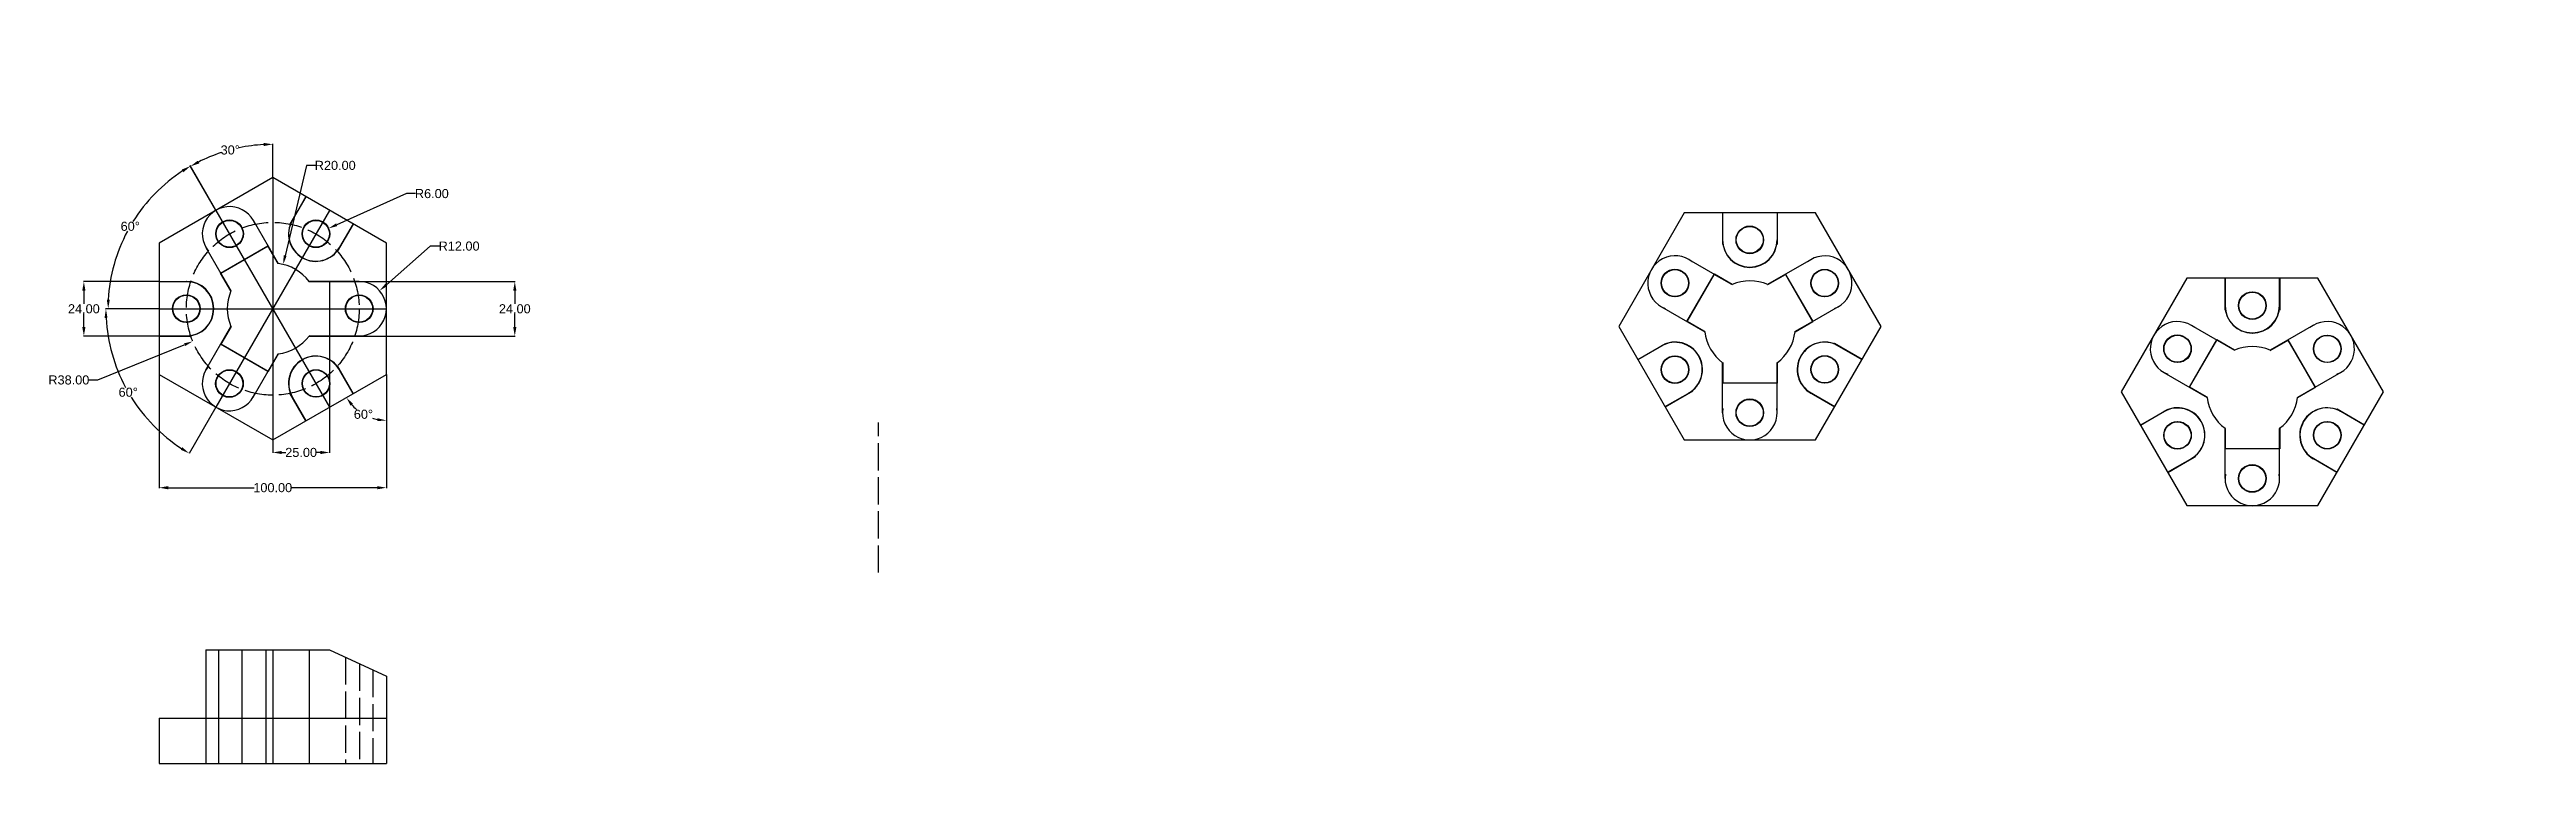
# Model space of a CAD drawing. Header units: millimetres. Extents: x 235 to 4490, y 45 to 1982.
# Drawn here: x 3400 to 4490, y 1668 to 1982 of the extents above; entities outside this region: 1.
import ezdxf

# ---------------------------------------------------------------- set-up
doc = ezdxf.new("R2010")
doc.units = ezdxf.units.MM
doc.header["$MEASUREMENT"] = 0
doc.linetypes.add('ACAD_ISO02W100', pattern=[15, 12, -3])
doc.styles.get("Standard").update_dxf_attribs({"font": 'arial.ttf'})
doc.dimstyles.get("Standard").update_dxf_attribs({"dimtxt": 4, "dimasz": 4, "dimexe": 0.18, "dimexo": 0.0625, "dimgap": 0.09, "dimtad": 0, "dimtih": 1, "dimtoh": 1, "dimzin": 0, "dimdsep": 46, "dimtxsty": 'Standard', "dimcen": 0.09, "dimadec": 0, "dimazin": 0, "dimtfac": 1, "dimtofl": 0, "dimtmove": 0, "dimatfit": 3, "dimfxl": 1, "dimtolj": 1, "dimtzin": 0, "dimarcsym": 0})

# ---------------------------------------------------------------- blocks, each defined once
blk = doc.blocks.new('*U7')
for p, q in [((-4.5, 12), (4.5, 12)), ((4.5, 12), (4.5, -12)), ((-4.5, -12), (4.5, -12))]:
    blk.add_line(p, q)
blk = doc.blocks.new('*U8')
at = {"color": 0, "linetype": 'ByBlock', "lineweight": -2, "transparency": 16777216}
for p, rotation in [((3488.2, 1885.5), 120), ((3488.2, 1850), 239.9999999999999)]:
    blk.add_blockref('*U7', p, dxfattribs=dict(at, rotation=rotation))
blk.add_blockref('*U7', (3518.9, 1867.7), dxfattribs=at)
blk = doc.blocks.new('*U9')
blk.add_circle((0, 0), 6)
blk = doc.blocks.new('*U10')
at = {"color": 0, "linetype": 'ByBlock', "lineweight": -2, "transparency": 16777216}
for p, rotation in [((3479.4, 1900.7), 240), ((3517.4, 1900.7), 180), ((3460.4, 1867.7), 299.9999999999999), ((3536.4, 1867.7), 120), ((3517.4, 1834.8), 59.99999999999999)]:
    blk.add_blockref('*U9', p, dxfattribs=dict(at, rotation=rotation))
blk.add_blockref('*U9', (3479.4, 1834.8), dxfattribs=at)
blk = doc.blocks.new('*U5')
for p, q in [((14.6, 45.2), (7.6, 33.1)), ((35.4, 33.2), (28.4, 21.1))]:
    blk.add_line(p, q)
blk.add_arc((19, 28.8), 12, 150, 330)
blk.add_blockref('*U10', (-3498.4, -1871.8))
blk = doc.blocks.new('*U6')
at = {"color": 0, "linetype": 'ByBlock', "lineweight": -2, "transparency": 16777216}
for p, rotation in [((3494.9, 1865.7), 120), ((3502, 1865.7), 240)]:
    blk.add_blockref('*U5', p, dxfattribs=dict(at, rotation=rotation))
blk.add_blockref('*U5', (3498.4, 1871.8), dxfattribs=at)
blk = doc.blocks.new('*U3')
for p, q in [((-8.6, 41), (2.4, 21.9)), ((-29.4, 29), (-18.4, 9.9))]:
    blk.add_line(p, q)
blk.add_arc((-19, 35), 12, 20.9153, 219.0847)
for name in ['*U6', '*U8']:
    blk.add_blockref(name, (-3498.4, -1865.7))
blk = doc.blocks.new('*U4')
at = {"color": 0, "linetype": 'ByBlock', "lineweight": -2, "transparency": 16777216}
for p, rotation in [((3496.6, 1868.8), 240), ((3500.2, 1868.8), 120)]:
    blk.add_blockref('*U3', p, dxfattribs=dict(at, rotation=rotation))
blk.add_blockref('*U3', (3498.4, 1865.7), dxfattribs=at)
blk = doc.blocks.new('*D19')
at = {"color": 0, "lineweight": -2, "transparency": 16777216}
for p, q in [((3448.4, 1838.8), (3448.4, 1788.8)), ((3548.4, 1838.8), (3548.4, 1788.8)), ((3452.4, 1789), (3490.2, 1789)), ((3544.4, 1789), (3506.6, 1789))]:
    blk.add_line(p, q, dxfattribs=at)
at = {"color": 0, "transparency": 16777216}
for points in [[(3452.4, 1789.7), (3452.4, 1788.3), (3448.4, 1789)], [(3544.4, 1789.7), (3544.4, 1788.3), (3548.4, 1789)]]:
    blk.add_solid(points, dxfattribs=at)
at = {"layer": 'Defpoints', "color": 0, "transparency": 16777216}
for p in [(3448.4, 1838.9), (3548.4, 1838.9), (3548.4, 1789)]:
    blk.add_point(p, dxfattribs=at)
at = {"color": 0, "transparency": 16777216, "insert": (3498.4, 1789), "char_height": 4, "attachment_point": 5}
blk.add_mtext('\\A1;100.00', dxfattribs=at)
blk = doc.blocks.new('*D20')
at = {"color": 0, "lineweight": -2, "transparency": 16777216}
for p, q in [((3523.5, 1879.7), (3605.1, 1879.7)), ((3604.9, 1875.7), (3604.9, 1869.9)), ((3604.9, 1859.7), (3604.9, 1865.6)), ((3523.5, 1855.7), (3605.1, 1855.7))]:
    blk.add_line(p, q, dxfattribs=at)
at = {"color": 0, "transparency": 16777216}
for points in [[(3604.2, 1875.7), (3605.6, 1875.7), (3604.9, 1879.7)], [(3604.2, 1859.7), (3605.6, 1859.7), (3604.9, 1855.7)]]:
    blk.add_solid(points, dxfattribs=at)
at = {"layer": 'Defpoints', "color": 0, "transparency": 16777216}
for p in [(3523.4, 1879.7), (3523.4, 1855.7), (3604.9, 1855.7)]:
    blk.add_point(p, dxfattribs=at)
at = {"color": 0, "transparency": 16777216, "insert": (3604.9, 1867.7), "char_height": 4, "attachment_point": 5}
blk.add_mtext('\\A1;24.00', dxfattribs=at)
blk = doc.blocks.new('*D21')
at = {"color": 0, "lineweight": -2, "transparency": 16777216}
for p, q in [((3448.4, 1879.7), (3415.1, 1879.7)), ((3415.3, 1875.7), (3415.3, 1869.9)), ((3415.3, 1859.7), (3415.3, 1865.6)), ((3448.4, 1855.7), (3415.1, 1855.7))]:
    blk.add_line(p, q, dxfattribs=at)
at = {"color": 0, "transparency": 16777216}
for points in [[(3414.6, 1875.7), (3416, 1875.7), (3415.3, 1879.7)], [(3414.6, 1859.7), (3416, 1859.7), (3415.3, 1855.7)]]:
    blk.add_solid(points, dxfattribs=at)
at = {"layer": 'Defpoints', "color": 0, "transparency": 16777216}
for p in [(3448.4, 1879.7), (3415.3, 1855.7), (3448.4, 1855.7)]:
    blk.add_point(p, dxfattribs=at)
at = {"color": 0, "transparency": 16777216, "insert": (3415.3, 1867.7), "char_height": 4, "attachment_point": 5}
blk.add_mtext('\\A1;24.00', dxfattribs=at)
blk = doc.blocks.new('*D22')
at = {"color": 0, "lineweight": -2, "transparency": 16777216}
for p, q in [((3513.2, 1930.8), (3503.9, 1891.1)), ((3517.2, 1930.8), (3513.2, 1930.8)), ((3498.3, 1867.7), (3498.5, 1867.7)), ((3498.4, 1867.7), (3498.4, 1867.8))]:
    blk.add_line(p, q, dxfattribs=at)
at = {"color": 0, "transparency": 16777216}
blk.add_solid([(3503.2, 1891.3), (3504.5, 1891), (3503, 1887.2)], dxfattribs=at)
at = {"layer": 'Defpoints', "color": 0, "transparency": 16777216}
for p in [(3503, 1887.2), (3498.4, 1867.7)]:
    blk.add_point(p, dxfattribs=at)
at = {"color": 0, "transparency": 16777216, "insert": (3525.9, 1930.8), "char_height": 4, "attachment_point": 5}
blk.add_mtext('\\A1;R20.00', dxfattribs=at)
blk = doc.blocks.new('*D23')
at = {"color": 0, "lineweight": -2, "transparency": 16777216}
for p, q in [((3557.2, 1918.4), (3526.6, 1904.7)), ((3561.2, 1918.4), (3557.2, 1918.4)), ((3517.3, 1900.7), (3517.5, 1900.7)), ((3517.4, 1900.6), (3517.4, 1900.7))]:
    blk.add_line(p, q, dxfattribs=at)
at = {"color": 0, "transparency": 16777216}
blk.add_solid([(3526.3, 1905.3), (3526.8, 1904.1), (3522.9, 1903.1)], dxfattribs=at)
at = {"layer": 'Defpoints', "color": 0, "transparency": 16777216}
for p in [(3517.4, 1900.7), (3522.9, 1903.1)]:
    blk.add_point(p, dxfattribs=at)
at = {"color": 0, "transparency": 16777216, "insert": (3568.4, 1918.4), "char_height": 4, "attachment_point": 5}
blk.add_mtext('\\A1;R6.00', dxfattribs=at)
blk = doc.blocks.new('*D24')
at = {"color": 0, "lineweight": -2, "transparency": 16777216}
for p, q in [((3567.7, 1895.3), (3548.4, 1878.3)), ((3571.7, 1895.3), (3567.7, 1895.3)), ((3536.3, 1867.7), (3536.5, 1867.7)), ((3536.4, 1867.7), (3536.4, 1867.8))]:
    blk.add_line(p, q, dxfattribs=at)
at = {"color": 0, "transparency": 16777216}
blk.add_solid([(3548, 1878.8), (3548.9, 1877.8), (3545.4, 1875.7)], dxfattribs=at)
at = {"layer": 'Defpoints', "color": 0, "transparency": 16777216}
for p in [(3545.4, 1875.7), (3536.4, 1867.7)]:
    blk.add_point(p, dxfattribs=at)
at = {"color": 0, "transparency": 16777216, "insert": (3580.4, 1895.3), "char_height": 4, "attachment_point": 5}
blk.add_mtext('\\A1;R12.00', dxfattribs=at)
blk = doc.blocks.new('*D25')
at = {"color": 0, "lineweight": -2, "transparency": 16777216}
for p, q in [((3498.4, 1867.6), (3498.4, 1804.3)), ((3523.4, 1867.7), (3523.4, 1804.3)), ((3502.4, 1804.5), (3504.1, 1804.5)), ((3519.4, 1804.5), (3517.8, 1804.5))]:
    blk.add_line(p, q, dxfattribs=at)
at = {"color": 0, "transparency": 16777216}
for points in [[(3502.4, 1805.2), (3502.4, 1803.8), (3498.4, 1804.5)], [(3519.4, 1805.2), (3519.4, 1803.8), (3523.4, 1804.5)]]:
    blk.add_solid(points, dxfattribs=at)
at = {"layer": 'Defpoints', "color": 0, "transparency": 16777216}
for p in [(3498.4, 1867.7), (3523.4, 1867.7), (3523.4, 1804.5)]:
    blk.add_point(p, dxfattribs=at)
at = {"color": 0, "transparency": 16777216, "insert": (3510.9, 1804.5), "char_height": 4, "attachment_point": 5}
blk.add_mtext('\\A1;25.00', dxfattribs=at)
blk = doc.blocks.new('*D26')
at = {"color": 0, "lineweight": -2, "transparency": 16777216}
for p, q in [((3498.3, 1867.7), (3498.5, 1867.7)), ((3498.4, 1867.7), (3498.4, 1867.8)), ((3421.5, 1836.4), (3459.5, 1851.9)), ((3417.5, 1836.4), (3421.5, 1836.4))]:
    blk.add_line(p, q, dxfattribs=at)
at = {"color": 0, "transparency": 16777216}
blk.add_solid([(3459.3, 1852.5), (3459.8, 1851.3), (3463.2, 1853.4)], dxfattribs=at)
at = {"layer": 'Defpoints', "color": 0, "transparency": 16777216}
for p in [(3498.4, 1867.7), (3463.2, 1853.4)]:
    blk.add_point(p, dxfattribs=at)
at = {"color": 0, "transparency": 16777216, "insert": (3408.7, 1836.4), "char_height": 4, "attachment_point": 5}
blk.add_mtext('\\A1;R38.00', dxfattribs=at)
blk = doc.blocks.new('*D27')
at = {"color": 0, "lineweight": -2, "transparency": 16777216}
for p, q in [((3498.4, 1925.5), (3498.4, 1940.3)), ((3473.4, 1911.1), (3462.1, 1930.6))]:
    blk.add_line(p, q, dxfattribs=at)
for start, end in [(93.1675, 101.7343), (108.3164, 116.8325)]:
    blk.add_arc((3498.4, 1867.7), 72.4, start, end, dxfattribs=at)
at = {"color": 0, "transparency": 16777216}
for points in [[(3494.4, 1940.7), (3494.4, 1939.3), (3498.4, 1940.1)], [(3466.1, 1931.7), (3465.4, 1932.9), (3462.2, 1930.4)]]:
    blk.add_solid(points, dxfattribs=at)
at = {"layer": 'Defpoints', "color": 0, "transparency": 16777216}
for p in [(3485.9, 1939), (3498.4, 1925.5), (3473.4, 1911), (3523.4, 1824.4), (3498.4, 1810)]:
    blk.add_point(p, dxfattribs=at)
at = {"color": 0, "transparency": 16777216, "insert": (3479.7, 1937.6), "char_height": 4, "attachment_point": 5}
blk.add_mtext('\\A1;30°', dxfattribs=at)
blk = doc.blocks.new('*D28')
at = {"color": 0, "lineweight": -2, "transparency": 16777216}
for p, q in [((3473.4, 1911.1), (3462.1, 1930.7)), ((3448.4, 1867.7), (3425.8, 1867.7))]:
    blk.add_line(p, q, dxfattribs=at)
for start, end in [(123.1632, 148.0333), (151.9285, 176.8368)]:
    blk.add_arc((3498.4, 1867.7), 72.5, start, end, dxfattribs=at)
at = {"color": 0, "transparency": 16777216}
for points in [[(3458.4, 1929), (3459.1, 1927.8), (3462.2, 1930.5)], [(3426.7, 1871.7), (3425.4, 1871.8), (3426, 1867.7)]]:
    blk.add_solid(points, dxfattribs=at)
at = {"layer": 'Defpoints', "color": 0, "transparency": 16777216}
for p in [(3442.9, 1914.3), (3473.4, 1911), (3448.4, 1867.7), (3536.4, 1867.7), (3523.4, 1824.4)]:
    blk.add_point(p, dxfattribs=at)
at = {"color": 0, "transparency": 16777216, "insert": (3435.7, 1904), "char_height": 4, "attachment_point": 5}
blk.add_mtext('\\A1;60°', dxfattribs=at)
blk = doc.blocks.new('*D29')
at = {"color": 0, "lineweight": -2, "transparency": 16777216}
blk.add_line((3548.4, 1838.8), (3548.4, 1818.4), dxfattribs=at)
for start, end in [(221.2952, 229.5618), (252.4238, 258.7048)]:
    blk.add_arc((3548.4, 1838.9), 20.3, start, end, dxfattribs=at)
at = {"color": 0, "transparency": 16777216}
for points in [[(3532.6, 1825.1), (3533.7, 1825.9), (3530.8, 1828.7)], [(3544.5, 1819.6), (3544.4, 1818.3), (3548.4, 1818.6)]]:
    blk.add_solid(points, dxfattribs=at)
at = {"layer": 'Defpoints', "color": 0, "transparency": 16777216}
for p in [(3548.4, 1896.6), (3548.4, 1838.9), (3548.4, 1838.9), (3535.4, 1823.3), (3498.4, 1810)]:
    blk.add_point(p, dxfattribs=at)
at = {"color": 0, "transparency": 16777216, "insert": (3538.3, 1821.3), "char_height": 4, "attachment_point": 5}
blk.add_mtext('\\A1;60°', dxfattribs=at)
blk = doc.blocks.new('*D30')
at = {"color": 0, "lineweight": -2, "transparency": 16777216}
for p, q in [((3448.4, 1867.7), (3424.8, 1867.7)), ((3473.4, 1824.4), (3461.6, 1804))]:
    blk.add_line(p, q, dxfattribs=at)
for start, end in [(183.1207, 208.0972), (211.94, 236.8793)]:
    blk.add_arc((3498.4, 1867.7), 73.4, start, end, dxfattribs=at)
at = {"color": 0, "transparency": 16777216}
for points in [[(3424.4, 1863.7), (3425.7, 1863.8), (3425, 1867.7)], [(3458.6, 1806.8), (3457.9, 1805.7), (3461.7, 1804.1)]]:
    blk.add_solid(points, dxfattribs=at)
at = {"layer": 'Defpoints', "color": 0, "transparency": 16777216}
for p in [(3523.4, 1911), (3448.4, 1867.7), (3536.4, 1867.7), (3429.4, 1842.6), (3473.4, 1824.4)]:
    blk.add_point(p, dxfattribs=at)
at = {"color": 0, "transparency": 16777216, "insert": (3434.8, 1831), "char_height": 4, "attachment_point": 5}
blk.add_mtext('\\A1;60°', dxfattribs=at)
blk = doc.blocks.new('*U35')
for p, q in [((-4.5, 12), (4.5, 12)), ((4.5, 12), (4.5, -12)), ((-4.5, -12), (4.5, -12))]:
    blk.add_line(p, q)
blk = doc.blocks.new('*U36')
at = {"color": 0, "linetype": 'ByBlock', "lineweight": -2, "transparency": 16777216}
for p, rotation in [((3488.2, 1885.5), 120), ((3488.2, 1850), 239.9999999999999)]:
    blk.add_blockref('*U35', p, dxfattribs=dict(at, rotation=rotation))
blk.add_blockref('*U35', (3518.9, 1867.7), dxfattribs=at)
blk = doc.blocks.new('*U37')
blk.add_circle((0, 0), 6)
blk = doc.blocks.new('*U38')
at = {"color": 0, "linetype": 'ByBlock', "lineweight": -2, "transparency": 16777216}
for p, rotation in [((3479.4, 1900.7), 240), ((3517.4, 1900.7), 180), ((3460.4, 1867.7), 299.9999999999999), ((3536.4, 1867.7), 120), ((3517.4, 1834.8), 59.99999999999999)]:
    blk.add_blockref('*U37', p, dxfattribs=dict(at, rotation=rotation))
blk.add_blockref('*U37', (3479.4, 1834.8), dxfattribs=at)
blk = doc.blocks.new('*U33')
for p, q in [((14.6, 45.2), (7.6, 33.1)), ((35.4, 33.2), (28.4, 21.1))]:
    blk.add_line(p, q)
blk.add_arc((19, 28.8), 12, 150, 330)
blk.add_blockref('*U38', (-3498.4, -1871.8))
blk = doc.blocks.new('*U34')
at = {"color": 0, "linetype": 'ByBlock', "lineweight": -2, "transparency": 16777216}
for p, rotation in [((3494.9, 1865.7), 120), ((3502, 1865.7), 240)]:
    blk.add_blockref('*U33', p, dxfattribs=dict(at, rotation=rotation))
blk.add_blockref('*U33', (3498.4, 1871.8), dxfattribs=at)
blk = doc.blocks.new('*U31')
for p, q in [((-8.6, 41), (2.4, 21.9)), ((-29.4, 29), (-18.4, 9.9))]:
    blk.add_line(p, q)
blk.add_arc((-19, 35), 12, 20.9153, 219.0847)
for name in ['*U34', '*U36']:
    blk.add_blockref(name, (-3498.4, -1865.7))
blk = doc.blocks.new('*U32')
at = {"color": 0, "linetype": 'ByBlock', "lineweight": -2, "transparency": 16777216}
for p, rotation in [((3496.6, 1868.8), 240), ((3500.2, 1868.8), 120)]:
    blk.add_blockref('*U31', p, dxfattribs=dict(at, rotation=rotation))
blk.add_blockref('*U31', (3498.4, 1865.7), dxfattribs=at)
blk = doc.blocks.new('*U43')
for p, q in [((-4.5, 12), (4.5, 12)), ((4.5, 12), (4.5, -12)), ((-4.5, -12), (4.5, -12))]:
    blk.add_line(p, q)
blk = doc.blocks.new('*U44')
at = {"color": 0, "linetype": 'ByBlock', "lineweight": -2, "transparency": 16777216}
for p, rotation in [((3488.2, 1885.5), 120), ((3488.2, 1850), 239.9999999999999)]:
    blk.add_blockref('*U43', p, dxfattribs=dict(at, rotation=rotation))
blk.add_blockref('*U43', (3518.9, 1867.7), dxfattribs=at)
blk = doc.blocks.new('*U45')
blk.add_circle((0, 0), 6)
blk = doc.blocks.new('*U46')
at = {"color": 0, "linetype": 'ByBlock', "lineweight": -2, "transparency": 16777216}
for p, rotation in [((3479.4, 1900.7), 240), ((3517.4, 1900.7), 180), ((3460.4, 1867.7), 299.9999999999999), ((3536.4, 1867.7), 120), ((3517.4, 1834.8), 59.99999999999999)]:
    blk.add_blockref('*U45', p, dxfattribs=dict(at, rotation=rotation))
blk.add_blockref('*U45', (3479.4, 1834.8), dxfattribs=at)
blk = doc.blocks.new('*U41')
for p, q in [((14.6, 45.2), (7.6, 33.1)), ((35.4, 33.2), (28.4, 21.1))]:
    blk.add_line(p, q)
blk.add_arc((19, 28.8), 12, 150, 330)
blk.add_blockref('*U46', (-3498.4, -1871.8))
blk = doc.blocks.new('*U42')
at = {"color": 0, "linetype": 'ByBlock', "lineweight": -2, "transparency": 16777216}
for p, rotation in [((3494.9, 1865.7), 120), ((3502, 1865.7), 240)]:
    blk.add_blockref('*U41', p, dxfattribs=dict(at, rotation=rotation))
blk.add_blockref('*U41', (3498.4, 1871.8), dxfattribs=at)
blk = doc.blocks.new('*U40')
for p, q in [((-8.6, 41), (2.4, 21.9)), ((-29.4, 29), (-18.4, 9.9))]:
    blk.add_line(p, q)
blk.add_arc((-19, 35), 12, 20.9153, 219.0847)
for name in ['*U42', '*U44']:
    blk.add_blockref(name, (-3498.4, -1865.7))
blk = doc.blocks.new('*U39')
at = {"color": 0, "linetype": 'ByBlock', "lineweight": -2, "transparency": 16777216}
for p, rotation in [((3496.6, 1868.8), 240), ((3500.2, 1868.8), 120)]:
    blk.add_blockref('*U40', p, dxfattribs=dict(at, rotation=rotation))
blk.add_blockref('*U40', (3498.4, 1865.7), dxfattribs=at)

msp = doc.modelspace()

# ---------------------------------------------------------------- linework, layer by layer
for p, q in [((3498.417, 1925.477), (3498.417, 1810.007)), ((3473.417, 1911.043), (3523.417, 1824.44)), ((3523.417, 1911.043), (3473.417, 1824.44)), ((4357.375, 1867.195), (4357.375, 1881.139)), ((4381.375, 1867.195), (4381.375, 1881.139)), ((3448.417, 1867.742), (3536.417, 1867.742)), ((3536.417, 1867.742), (3548.417, 1867.742)), ((3526.837, 1842.517), (3533.809, 1830.44)), ((4185.547, 1852.371), (4197.623, 1845.399)), ((4173.547, 1831.587), (4185.623, 1824.614)), ((3506.052, 1830.517), (3513.025, 1818.44)), ((3548.417, 1706.015), (3548.417, 1667.672)), ((3448.417, 1687.672), (3448.417, 1667.672))]:
    msp.add_line(p, q)
at = {"linetype": 'ACAD_ISO02W100'}
for p, q in [((3764.909, 1751.637), (3764.909, 1817.725)), ((3530.417, 1714.408), (3530.417, 1667.672)), ((3536.507, 1711.568), (3536.507, 1667.672)), ((3542.417, 1708.812), (3542.417, 1667.672))]:
    msp.add_line(p, q, dxfattribs=at)
at = {"linetype": 'ByBlock'}
for p, q in [((3469.025, 1717.672), (3469.025, 1667.672)), ((3469.025, 1717.672), (3523.417, 1717.672)), ((3474.474, 1717.672), (3474.474, 1667.672)), ((3484.834, 1717.672), (3484.834, 1667.672)), ((3495.309, 1717.672), (3495.309, 1667.672)), ((3498.417, 1717.672), (3498.417, 1667.672)), ((3514.417, 1717.672), (3514.417, 1667.672)), ((3523.417, 1717.672), (3548.417, 1706.015)), ((3448.417, 1687.672), (3548.417, 1687.672)), ((3448.417, 1667.672), (3548.417, 1667.672)), ((3448.417, 1667.672), (3548.417, 1667.672))]:
    msp.add_line(p, q, dxfattribs=at)
for points in [[(3448.417, 1838.874), (3498.417, 1810.007), (3548.417, 1838.874), (3548.417, 1896.609), (3498.417, 1925.477), (3448.417, 1896.609)], [(4119.455, 1810.007), (4177.19, 1810.007), (4206.057, 1860.007), (4177.19, 1910.007), (4119.455, 1910.007), (4090.587, 1860.007)], [(4427.11, 1831.139), (4398.242, 1881.139), (4340.507, 1881.139), (4311.64, 1831.139), (4340.507, 1781.139), (4398.242, 1781.139)]]:
    msp.add_lwpolyline(points, close=True)
at = {"linetype": 'ACAD_ISO02W100'}
msp.add_circle((3498.417, 1867.742), 38, dxfattribs=at)
msp.add_circle((255.296, 65.233), 20)
for centre, start, end in [((3498.417, 1867.742), 36.869898, 83.130102), ((3498.417, 1867.742), 156.869898, 203.130102), ((4148.322, 1860.007), 66.869898, 113.130102), ((3498.417, 1867.742), 276.869898, 323.130102), ((4148.322, 1860.007), 186.869898, 233.130102), ((4148.322, 1860.007), 306.869898, 353.130102), ((4369.375, 1831.139), 66.869898, 113.130102), ((4369.375, 1831.139), 186.869898, 233.130102), ((4369.375, 1831.139), 306.869898, 353.130102)]:
    msp.add_arc(centre, 20, start, end)

# ---------------------------------------------------------------- block references
for name, p, rotation in [('*U32', (2052.475, -1506.714), 30), ('*U39', (8332.964, 1699.443), 150)]:
    msp.add_blockref(name, p, dxfattribs=dict(rotation=rotation))
msp.add_blockref('*U4', (0, 0))

# ---------------------------------------------------------------- dimensions: what is measured, and where the dimension line sits
for base, line1, line2, picture, middle in [((3485.851, 1939.006), ((3498.417, 1925.477), (3498.417, 1810.007)), ((3473.417, 1911.043), (3523.417, 1824.44)), '*D27', (3479.688, 1937.639)), ((3442.908, 1914.319), ((3448.417, 1867.742), (3536.417, 1867.742)), ((3473.417, 1911.043), (3523.417, 1824.44)), '*D28', (3435.664, 1903.972)), ((3429.398, 1842.621), ((3523.417, 1911.043), (3473.417, 1824.44)), ((3448.417, 1867.742), (3536.417, 1867.742)), '*D30', (3434.809, 1831.018)), ((3535.353, 1823.306), ((3498.417, 1810.007), (3548.417, 1838.874)), ((3548.417, 1838.874), (3548.417, 1896.609)), '*D29', (3538.255, 1821.274))]:
    dim = msp.add_angular_dim_2l(base=base, line1=line1, line2=line2, dimstyle='Standard')
    dim.commit()
    dim.dimension.update_dxf_attribs({"geometry": picture, "text_midpoint": middle})
for center, mpoint, picture, middle in [((3498.417, 1867.742), (3502.982, 1887.214), '*D22', (3525.947, 1930.799)), ((3517.417, 1900.651), (3522.897, 1903.094), '*D23', (3568.413, 1918.395)), ((3536.417, 1867.742), (3545.419, 1875.676), '*D24', (3580.407, 1895.279)), ((3498.417, 1867.742), (3463.232, 1853.388), '*D26', (3408.748, 1836.361))]:
    dim = msp.add_radius_dim(center=center, mpoint=mpoint, dimstyle='Standard')
    dim.commit()
    dim.dimension.update_dxf_attribs({"geometry": picture, "text_midpoint": middle, "dimtype": 164})
for base, p1, p2, picture, middle in [((3415.286, 1855.742), (3448.417, 1879.742), (3448.417, 1855.742), '*D21', (3415.286, 1867.742)), ((3604.908, 1855.742), (3523.417, 1879.742), (3523.417, 1855.742), '*D20', (3604.908, 1867.742))]:
    dim = msp.add_linear_dim(base=base, p1=p1, p2=p2, angle=90, dimstyle='Standard')
    dim.commit()
    dim.dimension.update_dxf_attribs({"geometry": picture, "text_midpoint": middle})
for base, p1, p2, picture, middle in [((3523.417, 1804.506), (3498.417, 1867.652), (3523.417, 1867.742), '*D25', (3510.917, 1804.506)), ((3548.417, 1789.001), (3448.417, 1838.874), (3548.417, 1838.874), '*D19', (3498.417, 1789.001))]:
    dim = msp.add_linear_dim(base=base, p1=p1, p2=p2, dimstyle='Standard')
    dim.commit()
    dim.dimension.update_dxf_attribs({"geometry": picture, "text_midpoint": middle})

doc.saveas('drawing.dxf')
